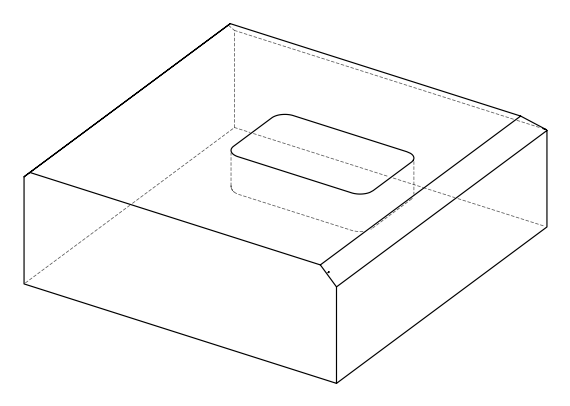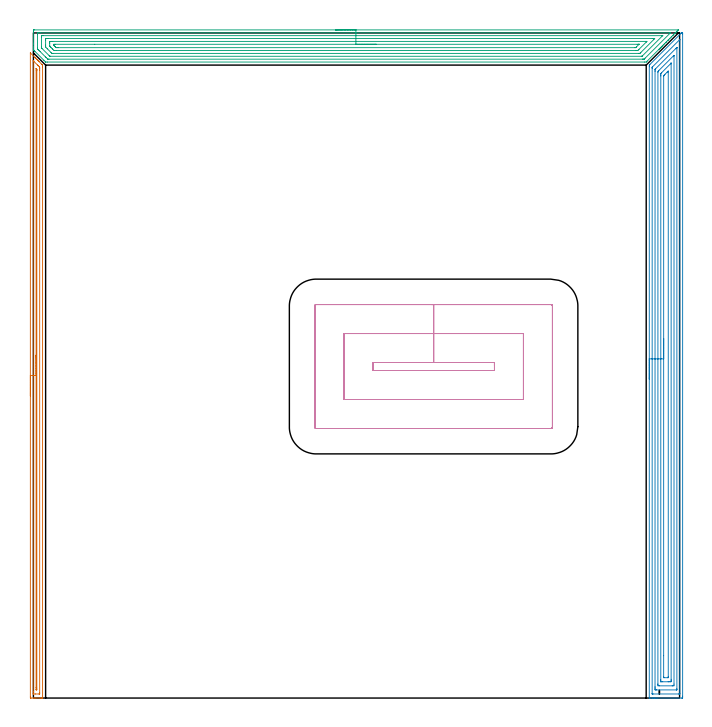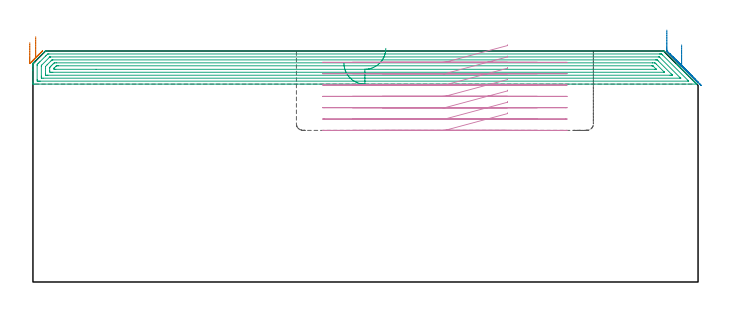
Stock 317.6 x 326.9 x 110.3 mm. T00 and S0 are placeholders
(PLAN: 4 operations, 1 tool changes, 49.9 min)
(1 AREA_MILL | FG_CHAMFER_SURFACE | UGT0205_001 | 7.69 min | 5781 mm3)
(2 AREA_MILL_1 | FG_CHAMFER_SURFACE_1 | UGT0205_001 | 15.66 min | 43950 mm3)
(3 AREA_MILL_2 | FG_CHAMFER_SURFACE_2 | UGT0205_001 | 15.07 min | 38122 mm3)
(4 MILL_RECTANGULAR_POCKET | POCKET_RECTANGULAR_STRAIGHT | NXT0201_007 | Follow Part, ap 6.25, ae 75% | 11.48 min | 455009 mm3)
(TOOL UGT0205_001 | Chamfer Mill 20 x 3 x 45 deg. | D20 FL50 Z2)
(TOOL NXT0201_007 | ENDMILL 25mm [R216.25-25050GCK54P 1620] | D25 R3 FL54 Z5)
(OP 1 AREA_MILL)
G17 G21 G94 G90
T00 M6
G54
G17 G0 G90 X-1.5 Y148.55 S1061 M3
G43 Z120.3 H0
Z114.3
G94 G1 Y148.588 Z113.428 F250.
Y148.702 Z112.564
Y148.891 Z111.712
Y149.153 Z110.88
Y149.487 Z110.074
Y149.89 Z109.3
Y150.359 Z108.564
Y150.89 Z107.872
Y151.479 Z107.229
Y152.122 Z106.64
Y152.814 Z106.108
Y153.55 Z105.64
Y154.324 Z105.237
Y155.13 Z104.903
Y155.962 Z104.641
Y156.814 Z104.452
Y157.678 Z104.338
Y158.55 Z104.3
Y317.046
X-1.499 Y317.091 Z104.299
X-1.497 Y317.092 Z104.301
X-1.491 Y317.091 Z104.307
X0.716 Y314.884 Z106.516
X1.062 Y314.54 Z106.858
X1.546 Y314.054 Z107.346
X1.782 Y313.819 Z107.58
X1.938 Y313.664 Z107.733
X2.088 Y313.513 Z107.886
X2.228 Y313.373 Z108.026
X2.376 Y313.226 Z108.171
X2.518 Y313.083 Z108.316
X2.674 Y312.927 Z108.472
X2.814 Y312.788 Z108.61
X4.127 Y311.474 Z109.924
X4.456 Y311.142 Z110.256
X4.493 Y311.101 Z110.293
X4.5 Y310.249 Z110.3
Y0.158
X4.498 Y0.01 Z110.288
X4.37 Y0.002 Z110.162
X4.236 Y0. Z110.036
X3.871 Z109.671
X3.252 Z109.046
X1.19 Z106.987
X0.624 Z106.419
X0.031 Z105.827
X-1.127 Y0.001 Z104.669
X-1.346 Y0.004 Z104.45
X-1.492 Y0.01 Z104.304
X-1.496 Y0.228 Z104.301
X-1.499 Y0.604
X-1.5 Y158.55 Z104.3
X-0.086 Z105.714
X-0.085 Y313.196 Z105.715
X-0.083 Y313.222 Z105.717
X-0.082 Y313.223 Z105.718
X-0.075 Y313.22 Z105.725
X-0.019 Y313.167 Z105.782
X0.224 Y312.927 Z106.024
X2.009 Y311.142 Z107.809
X2.376 Y310.774 Z108.176
X2.897 Y310.25 Z108.697
X3.073 Y310.065 Z108.873
X3.079 Y309.888 Z108.879
X3.085 Y309.527 Z108.885
Y309.357
X3.086 Y308.634 Z108.886
Y2.558
X3.085 Y2.389 Z108.885
X3.081 Y2.028 Z108.881
X3.079 Y2.014 Z108.879
X3.053 Y2.009 Z108.853
X2.986 Y2.003 Z108.786
X2.884 Y2.001 Z108.684
X2.757 Y2. Z108.557
X1.006 Z106.806
X0.13 Z105.93
X-0.027 Y2.002 Z105.773
X-0.055 Y2.005 Z105.746
X-0.079 Y2.01 Z105.721
X-0.081 Y2.045 Z105.719
X-0.085 Y2.219 Z105.715
Y2.389
X-0.086 Y3.112 Z105.714
Y158.55
X1.328 Z107.128
X1.329 Y308.639 Z107.129
X1.331 Y309.357 Z107.131
X1.332 Y309.358 Z107.132
X1.34 Y309.357 Z107.14
X1.5 Y309.2 Z107.3
X1.59 Y309.11 Z107.39
X1.635 Y309.064 Z107.435
X1.656 Y309.039 Z107.456
X1.663 Y309.026 Z107.463
X1.666 Y308.989 Z107.466
X1.67 Y308.64 Z107.47
X1.671 Y308.465 Z107.471
X1.672 Y308.29 Z107.472
X1.671 Y4.892 Z107.471
X1.666 Y4.173 Z107.466
X1.663 Y4.007 Z107.463
X1.5 Y4.008 Z107.3
X1.337 Y4.01 Z107.137
X1.332 Y4.173 Z107.132
X1.33 Y4.347 Z107.13
X1.329 Y5.066 Z107.129
X1.328 Y5.241 Z107.128
Y158.55
Y159.422 Z107.167
Y160.287 Z107.28
Y161.138 Z107.469
Y161.97 Z107.732
Y162.776 Z108.065
Y163.55 Z108.468
Y164.286 Z108.937
Y164.978 Z109.468
Y165.621 Z110.057
Y166.21 Z110.701
Y166.742 Z111.393
Y167.21 Z112.128
Y167.613 Z112.902
Y167.947 Z113.708
Y168.209 Z114.54
Y168.398 Z115.392
Y168.512 Z116.257
Y168.55 Z117.128
G0 Z120.3
M5
M2
(OP 2 AREA_MILL_1)
G17 G21 G94 G90
T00 M6
G54
G17 G0 G90 X302.705 Y156.716 S1061 M3
G43 Z120.3 H0
Z120.295
G94 G1 Y156.754 Z119.424 F250.
Y156.868 Z118.559
Y157.057 Z117.707
Y157.319 Z116.875
Y157.653 Z116.069
Y158.056 Z115.295
Y158.524 Z114.56
Y159.055 Z113.867
Y159.645 Z113.224
Y160.288 Z112.635
Y160.98 Z112.104
Y161.716 Z111.635
Y162.49 Z111.232
Y163.296 Z110.898
Y164.128 Z110.636
Y164.979 Z110.447
Y165.844 Z110.333
Y166.716 Z110.295
X302.709 Y310.285 Z110.291
X302.716 Y311.06 Z110.284
X302.745 Y311.127 Z110.255
X302.865 Y311.252 Z110.134
X302.993 Y311.383 Z110.006
X318.343 Y326.743 Z94.656
X318.489 Y326.883 Z94.51
X318.499 Y326.89 Z94.5
X319.094 Y326.899 Z93.905
X319.096 Y326.895 Z93.903
X319.099 Y326.743 Z93.901
X319.1 Y326.438 Z93.9
Y0.885
X319.098 Y0.603 Z93.902
X319.092 Y0.007 Z93.905
X319.09 Y0.003 Z93.908
X318.489 Y0. Z94.508
X306.593 Z106.402
X305.989 Z107.005
X305.411 Z107.586
X305.097 Z107.9
X304.518 Z108.478
X304.204 Z108.791
X303.131 Z109.869
X302.732 Z110.258
X302.703 Y0.009 Z110.288
X302.7 Y0.157 Z110.3
X302.705 Y166.716 Z110.295
X304.119 Z108.881
X304.123 Y309.504 Z108.877
X304.124 Y309.665 Z108.876
X304.129 Y309.986 Z108.871
X304.132 Y310.061 Z108.868
X304.138 Y310.072 Z108.862
X304.157 Y310.096 Z108.843
X304.204 Y310.144 Z108.796
X304.249 Y310.19 Z108.751
X317.672 Y323.62 Z95.328
X317.677 Z95.323
X317.679 Z95.321
X317.684 Y323.558 Z95.316
X317.685 Y323.531 Z95.315
X317.686 Y2.299 Z95.314
X317.684 Y2.209 Z95.316
X317.679 Y2.032 Z95.321
X317.675 Y2.008 Z95.325
X317.668 Y2.005 Z95.332
X317.645 Y2.002 Z95.355
X317.596 Y2. Z95.404
X317.092 Z95.908
X304.592 Z108.408
X304.204 Y2.003 Z108.796
X304.149 Y2.006 Z108.851
X304.121 Y2.01 Z108.879
X304.118 Y2.12 Z108.882
X304.115 Y2.299 Z108.885
X304.119 Y166.716 Z108.881
X305.533 Z107.467
X305.538 Y308.01 Z107.462
X305.539 Y308.451 Z107.461
X305.542 Y308.898 Z107.458
X305.544 Y309.008 Z107.456
X305.604 Y309.084 Z107.396
X305.852 Y309.343 Z107.148
X315.811 Y319.309 Z97.189
X316.184 Y319.677 Z96.816
X316.237 Y319.725 Z96.763
X316.265 Y319.749 Z96.735
X316.268 Y319.708 Z96.732
X316.27 Y319.674 Z96.73
X316.271 Y319.59 Z96.729
X316.272 Y319.158 Z96.728
X316.271 Y4.605 Z96.729
X316.269 Y4.173 Z96.731
X316.267 Y4.058 Z96.733
X316.265 Y4.01 Z96.735
X316.156 Y4.006 Z96.844
X315.982 Y4.001 Z97.018
X306.161 Z106.839
X305.989 Y4.004 Z107.011
X305.817 Y4.01 Z107.183
X305.536 Y4.029 Z107.464
X305.534 Y4.173 Z107.466
X305.53 Y4.632 Z107.47
X305.529 Y5.065 Z107.471
Y5.526
X305.533 Y166.716 Z107.467
X306.948 Z106.052
X306.952 Y307.558 Z106.048
X306.959 Y307.965 Z106.041
X307.151 Y308.182 Z105.849
X307.409 Y308.451 Z105.591
X314.632 Y315.678 Z98.368
X314.732 Y315.775 Z98.268
X314.821 Y315.856 Z98.179
X314.851 Y315.866 Z98.149
X314.856 Y315.65 Z98.144
X314.857 Y315.589 Z98.143
Y6.85
X314.85 Y6.025 Z98.15
X314.025 Y6.001 Z98.975
X313.982 Y6. Z99.018
X307.732 Y6.001 Z105.268
X306.95 Y6.025 Z106.05
X306.943 Y6.789 Z106.057
Y6.85
X306.948 Y166.716 Z106.052
X308.362 Z104.638
X308.366 Y305.774 Z104.634
X308.367 Y306.074 Z104.633
X308.373 Y306.666 Z104.627
X308.376 Y306.957 Z104.624
X308.668 Y307.258 Z104.332
X308.817 Y307.41 Z104.183
X313.424 Y312.02 Z99.576
X313.431 Y312.024 Z99.569
X313.435 Y312.023 Z99.565
X313.436 Y312.02 Z99.564
X313.441 Y311.82 Z99.559
X313.443 Y311.71 Z99.557
Y9.216
X313.442 Y8.634 Z99.558
X313.44 Y8.326 Z99.56
X313.436 Y8.022 Z99.564
X313.132 Y8.01 Z99.868
X312.871 Y8.003 Z100.129
X312.239 Y8. Z100.761
X311.981 Z101.019
X309.302 Z103.698
X308.668 Y8.001 Z104.332
X308.406 Y8.004 Z104.594
X308.371 Y8.01 Z104.629
X308.364 Y8.019 Z104.636
X308.362 Y8.048 Z104.638
X308.358 Y8.634 Z104.642
X308.357 Y8.945 Z104.643
X308.362 Y166.716 Z104.638
X309.776 Z103.224
X309.78 Y305.554 Z103.22
X309.781 Y305.774 Z103.219
X309.784 Y305.857 Z103.216
X309.787 Y305.897 Z103.213
X309.8 Y305.932 Z103.2
X309.906 Y306.044 Z103.094
X310.042 Y306.185 Z102.958
X310.454 Y306.598 Z102.546
X311.489 Y307.635 Z101.511
X311.826 Y307.971 Z101.174
X311.89 Y308.033 Z101.11
X311.967 Y308.102 Z101.033
X312.022 Y308.147 Z100.978
X312.024 Y308.059 Z100.976
X312.028 Y307.769 Z100.972
Y10.63
X312.027 Y10.419 Z100.973
X312.022 Y10.079 Z100.978
X312.011 Y10.01 Z100.989
X311.905 Y10.005 Z101.095
X311.765 Y10.001 Z101.235
X309.979 Z103.021
X309.819 Y10.007 Z103.181
X309.789 Y10.009 Z103.211
X309.778 Y10.062 Z103.222
X309.774 Y10.206 Z103.226
X309.772 Y10.419 Z103.228
Y20.827
X309.776 Y166.716 Z103.224
Y167.587 Z103.262
Y168.452 Z103.376
Y169.304 Z103.565
Y170.136 Z103.827
Y170.942 Z104.161
Y171.716 Z104.564
Y172.451 Z105.032
Y173.144 Z105.563
Y173.787 Z106.153
Y174.376 Z106.796
Y174.907 Z107.488
Y175.376 Z108.224
Y175.779 Z108.998
Y176.113 Z109.804
Y176.375 Z110.636
Y176.564 Z111.487
Y176.678 Z112.352
Y176.716 Z113.224
G0 Z120.3
M5
M2
(OP 3 AREA_MILL_2)
G17 G21 G94 G90
T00 M6
G54
G17 G0 G90 X148.5 Y328.4 S1061 M3
G43 Z120.3 H0
Z104.5
G94 G1 X148.538 Z103.629 F250.
X148.652 Z102.764
X148.841 Z101.912
X149.103 Z101.08
X149.437 Z100.274
X149.84 Z99.5
X150.308 Z98.764
X150.84 Z98.072
X151.429 Z97.429
X152.072 Z96.84
X152.764 Z96.309
X153.5 Z95.84
X154.274 Z95.437
X155.08 Z95.103
X155.912 Z94.841
X156.763 Z94.652
X157.628 Z94.538
X158.5 Z94.5
X316.994
X316.995 Y328.398 Z94.501
X316.994 Y328.394 Z94.505
X316.577 Y327.976 Z94.922
X316.4 Y327.799 Z95.1
X316.232 Y327.632 Z95.268
X316.137 Y327.536 Z95.362
X316.102 Y327.501 Z95.397
X315.697 Y327.096 Z95.801
X315.507 Y326.907 Z95.992
X315.388 Y326.788 Z96.112
X315.258 Y326.656 Z96.241
X315.21 Y326.609 Z96.289
X314.544 Y325.944 Z96.956
X314.378 Y325.777 Z97.12
X313.7 Y325.1 Z97.8
X313.499 Y324.897 Z97.999
X312.857 Y324.257 Z98.643
X312.62 Y324.018 Z98.878
X312.013 Y323.413 Z99.486
X311.939 Y323.339 Z99.56
X311.74 Y323.138 Z99.758
X311.17 Y322.569 Z100.33
X311.047 Y322.446 Z100.452
X310.861 Y322.259 Z100.637
X310.326 Y321.726 Z101.174
X309.981 Y321.379 Z101.517
X309.482 Y320.882 Z102.018
X309.263 Y320.662 Z102.236
X309.102 Y320.5 Z102.395
X308.944 Y320.343 Z102.555
X308.817 Y320.216 Z102.682
X308.663 Y320.06 Z102.835
X308.51 Y319.909 Z102.989
X308.371 Y319.77 Z103.128
X308.223 Y319.62 Z103.275
X308.077 Y319.475 Z103.422
X307.925 Y319.324 Z103.574
X307.783 Y319.181 Z103.715
X307.643 Y319.042 Z103.856
X307.479 Y318.878 Z104.02
X307.343 Y318.741 Z104.155
X301.625 Y313.024 Z109.875
X301.234 Y312.636 Z110.264
X301.201 Y312.607 Z110.293
X300.342 Y312.6 Z110.3
X6.845
X6.088 Y312.604 Z110.295
X5.999 Y312.607 Z110.293
X5.953 Y312.649 Z110.251
X5.135 Y313.464 Z109.435
X0.737 Y317.861 Z105.035
X0.6 Y317.999 Z104.899
X0.437 Y318.162 Z104.736
X0.297 Y318.301 Z104.595
X0.154 Y318.445 Z104.453
X0.011 Y318.585 Z104.304
X0.004 Y318.595 Z104.293
X0. Y318.605 Z104.284
Y318.699 Z104.193
Y318.977 Z103.922
Y319.452 Z103.448
Y320.06 Z102.835
Y321.244 Z101.653
Y321.819 Z101.075
Y327.384 Z95.513
X0.005 Y327.976 Z94.921
X0.01 Y328.391 Z94.506
X0.174 Y328.396 Z94.502
X0.6 Y328.4 Z94.5
X158.5
Y326.986 Z95.914
X312.831 Y326.985 Z95.915
X312.945 Y326.984 Z95.916
X313.077 Y326.979 Z95.921
X313.116 Y326.976 Z95.924
X313.109 Y326.967 Z95.933
X313.039 Y326.892 Z96.008
X312.921 Y326.771 Z96.129
X312.831 Y326.681 Z96.219
X300.64 Y314.49 Z108.41
X300.342 Y314.193 Z108.707
X300.193 Y314.051 Z108.849
X300.167 Y314.029 Z108.871
X300.131 Y314.021 Z108.879
X300.035 Y314.018 Z108.882
X299.84 Y314.016 Z108.884
X299.45 Y314.014 Z108.886
X299.338
X7.624 Y314.015 Z108.885
X7.235 Y314.019 Z108.881
X7.045 Y314.021 Z108.879
X6.845 Y314.211 Z108.689
X6.268 Y314.783 Z108.117
X5.953 Y315.097 Z107.803
X3.277 Y317.773 Z105.127
X2.749 Y318.301 Z104.599
X2.385 Y318.667 Z104.233
X2.132 Y318.928 Z103.972
X2.01 Y319.057 Z103.843
X2.007 Y319.181 Z103.719
X2.001 Y319.558 Z103.342
Y326.217 Z96.683
X2.003 Y326.593 Z96.307
X2.01 Y326.968 Z95.932
X2.385 Y326.981 Z95.919
X2.499 Y326.983 Z95.917
X3.277 Y326.986 Z95.914
X3.389
X158.5
Y325.571 Z97.329
X309.026
X309.103 Y325.57 Z97.33
X309.263 Y325.566 Z97.334
Y325.563 Z97.337
X299.364 Y315.663 Z107.237
X299.202 Y315.505 Z107.395
X299.141 Y315.448 Z107.452
X299.128 Y315.439 Z107.461
X299.099 Y315.435 Z107.465
X299.033 Y315.432 Z107.468
X298.795 Y315.429 Z107.471
X8.392
X8.233 Y315.43 Z107.47
X8.107 Y315.434 Z107.466
X8.074 Y315.437 Z107.463
X8.061 Y315.445 Z107.455
X8.035 Y315.468 Z107.432
X7.837 Y315.663 Z107.237
X7.737 Y315.762 Z107.138
X4.169 Y319.331 Z103.569
X4.079 Y319.424 Z103.476
X4.036 Y319.471 Z103.429
X4.017 Y319.494 Z103.406
X4.01 Y319.562 Z103.338
X4.003 Y319.894 Z103.006
X4.001 Y320.06 Z102.84
X4. Y324.624 Z98.276
X4.002 Y325.337 Z97.563
X4.004 Y325.5 Z97.4
X4.009 Y325.554 Z97.346
X4.052 Y325.564 Z97.336
X4.169 Y325.566 Z97.334
X4.824 Y325.571 Z97.329
X158.5
Y324.157 Z98.743
X304.215
X304.802 Y324.156 Z98.744
X305.11 Y324.154 Z98.746
X305.284 Y324.15 Z98.75
X305.383 Y324.142 Z98.758
X305.313 Y324.067 Z98.833
X305.257 Y324.009 Z98.891
X304.83 Y323.578 Z99.322
X298.558 Y317.307 Z105.593
X298.168 Y316.926 Z105.974
X298.096 Y316.856 Z106.044
X297.959 Y316.85 Z106.05
X297.666 Y316.846 Z106.054
X297.36 Y316.844 Z106.056
X9.521 Y316.843 Z106.057
X9.215 Y316.845 Z106.055
X9.144 Y316.847 Z106.053
X9.112 Y316.849 Z106.051
X8.629 Y317.319 Z105.581
X6.845 Y319.105 Z103.795
X6.773 Y319.181 Z103.719
X6.01 Y320.004 Z102.896
X6.008 Y320.06 Z102.84
X6. Y320.893 Z102.007
Y323.532 Z99.368
Y323.578 Z99.322
X6.004 Y323.995 Z98.905
X6.007 Y324.099 Z98.801
X6.01 Y324.145 Z98.755
X6.063 Y324.15 Z98.75
X6.261 Y324.154 Z98.746
X6.845 Y324.157 Z98.743
X7.15
X158.5
Y322.743 Z100.157
X301.279 Y322.742 Z100.158
X301.369 Y322.74 Z100.16
X301.526 Y322.735 Z100.165
X301.493 Y322.699 Z100.201
X301.367 Y322.567 Z100.333
X301.234 Y322.432 Z100.468
X297.666 Y318.864 Z104.036
X297.38 Y318.583 Z104.317
X297.091 Y318.301 Z104.599
X296.812 Y318.263 Z104.637
X296.774 Y318.261 Z104.639
X295.926 Y318.257 Z104.643
X295.882
X11.305
X10.455 Y318.26 Z104.64
X10.413 Y318.264 Z104.636
X10.109 Y318.301 Z104.599
X9.521 Y318.879 Z104.021
X9.219 Y319.181 Z103.719
X8.629 Y319.774 Z103.126
X8.356 Y320.06 Z102.84
X8.116 Y320.321 Z102.579
X8.01 Y320.45 Z102.45
X8.006 Y320.526 Z102.374
X8.001 Y320.679 Z102.221
Y321.819 Z101.081
X8.004 Y322.436 Z100.464
X8.01 Y322.699 Z100.201
X8.588 Y322.74 Z100.16
X8.629 Y322.741 Z100.159
X9.476 Y322.743 Z100.157
X158.5
Y321.329 Z101.571
X296.774
X297.272 Y321.328 Z101.572
X297.424 Y321.326 Z101.574
X297.666 Y321.322 Z101.578
Y321.319 Z101.581
Y321.315 Z101.585
X296.412 Y320.06 Z102.84
X296.147 Y319.798 Z103.102
X296.055 Y319.711 Z103.189
X296.023 Y319.682 Z103.218
X295.979 Y319.678 Z103.222
X295.882 Y319.676 Z103.224
X295.383 Y319.672 Z103.228
X12.198 Y319.671 Z103.229
X11.698 Y319.673 Z103.227
X11.305 Y319.678 Z103.222
X11.18 Y319.68 Z103.22
X11.05 Y319.806 Z103.094
X10.79 Y320.06 Z102.84
X10.413 Y320.436 Z102.464
X10.163 Y320.692 Z102.208
X10.043 Y320.819 Z102.081
X10.016 Y320.85 Z102.05
X10.01 Y320.882 Z102.018
Y320.94 Z101.96
X10.026 Y321.322 Z101.578
X10.413 Y321.325 Z101.575
X10.912 Y321.328 Z101.572
X30.14 Y321.329 Z101.571
X158.5
X159.372 Z101.609
X160.236 Z101.723
X161.088 Z101.912
X161.92 Z102.174
X162.726 Z102.508
X163.5 Z102.911
X164.236 Z103.38
X164.928 Z103.911
X165.571 Z104.5
X166.16 Z105.143
X166.691 Z105.835
X167.16 Z106.571
X167.563 Z107.345
X167.897 Z108.151
X168.159 Z108.983
X168.348 Z109.835
X168.462 Z110.7
X168.5 Z111.571
G0 Z120.3
M5
M2
(OP 4 MILL_RECTANGULAR_POCKET)
G17 G21 G94 G90
T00 M6
G54
G17 G0 G90 X226.6 Y163.398 S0 M3
G43 Z120.3 H1
Z113.3
G94 G1 Y164.9 Z112.897 F250.
X196.7 Z104.886
X166.8 F500.
Y161.
X226.6
Y164.9
X196.7
Y179.15
X152.55
Y146.75
X240.85
Y179.15
X196.7
Y193.4
X139.
G3 X138.3 Y192.7 R0.7
G1 Y133.2
G3 X139. Y132.5 R0.7
G1 X254.4
G3 X255.1 Y133.2 R0.7
G1 Y192.7
G3 X254.4 Y193.4 R0.7
G1 X196.7
X195.7
G0 X226.6 Y163.398 Z107.886
G1 Y164.9 Z107.483 F250.
X196.7 Z99.471
X166.8 F500.
Y161.
X226.6
Y164.9
X196.7
Y179.15
X152.55
Y146.75
X240.85
Y179.15
X196.7
Y193.4
X139.
G3 X138.3 Y192.7 R0.7
G1 Y133.2
G3 X139. Y132.5 R0.7
G1 X254.4
G3 X255.1 Y133.2 R0.7
G1 Y192.7
G3 X254.4 Y193.4 R0.7
G1 X196.7
X195.7
G0 X226.6 Y163.398 Z102.471
G1 Y164.9 Z102.069 F250.
X196.7 Z94.057
X166.8 F500.
Y161.
X226.6
Y164.9
X196.7
Y179.15
X152.55
Y146.75
X240.85
Y179.15
X196.7
Y193.4
X139.
G3 X138.3 Y192.7 R0.7
G1 Y133.2
G3 X139. Y132.5 R0.7
G1 X254.4
G3 X255.1 Y133.2 R0.7
G1 Y192.7
G3 X254.4 Y193.4 R0.7
G1 X196.7
X195.7
G0 X226.6 Y163.398 Z97.057
G1 Y164.9 Z96.654 F250.
X196.7 Z88.643
X166.8 F500.
Y161.
X226.6
Y164.9
X196.7
Y179.15
X152.55
Y146.75
X240.85
Y179.15
X196.7
Y193.4
X139.
G3 X138.3 Y192.7 R0.7
G1 Y133.2
G3 X139. Y132.5 R0.7
G1 X254.4
G3 X255.1 Y133.2 R0.7
G1 Y192.7
G3 X254.4 Y193.4 R0.7
G1 X196.7
X195.7
G0 X226.6 Y163.398 Z91.643
G1 Y164.9 Z91.24 F250.
X196.7 Z83.229
X166.8 F500.
Y161.
X226.6
Y164.9
X196.7
Y179.15
X152.55
Y146.75
X240.85
Y179.15
X196.7
Y193.4
X139.
G3 X138.3 Y192.7 R0.7
G1 Y133.2
G3 X139. Y132.5 R0.7
G1 X254.4
G3 X255.1 Y133.2 R0.7
G1 Y192.7
G3 X254.4 Y193.4 R0.7
G1 X196.7
X195.7
G0 X226.6 Y163.398 Z86.229
G1 Y164.9 Z85.826 F250.
X196.7 Z77.814
X166.8 F500.
Y161.
X226.6
Y164.9
X196.7
Y179.15
X152.55
Y146.75
X240.85
Y179.15
X196.7
Y193.4
X139.
G3 X138.3 Y192.7 R0.7
G1 Y133.2
G3 X139. Y132.5 R0.7
G1 X254.4
G3 X255.1 Y133.2 R0.7
G1 Y192.7
G3 X254.4 Y193.4 R0.7
G1 X196.7
X195.7
G0 X226.6 Y163.398 Z80.814
G1 Y164.9 Z80.412 F250.
X196.7 Z72.4
X166.8 F500.
Y161.
X226.6
Y164.9
X196.7
Y179.15
X152.55
Y146.75
X240.85
Y179.15
X196.7
Y193.4
X139.
G3 X138.3 Y192.7 R0.7
G1 Y133.2
G3 X139. Y132.5 R0.7
G1 X254.4
G3 X255.1 Y133.2 R0.7
G1 Y192.7
G3 X254.4 Y193.4 R0.7
G1 X196.7
X195.7
G0 Z120.3
M5
M2
